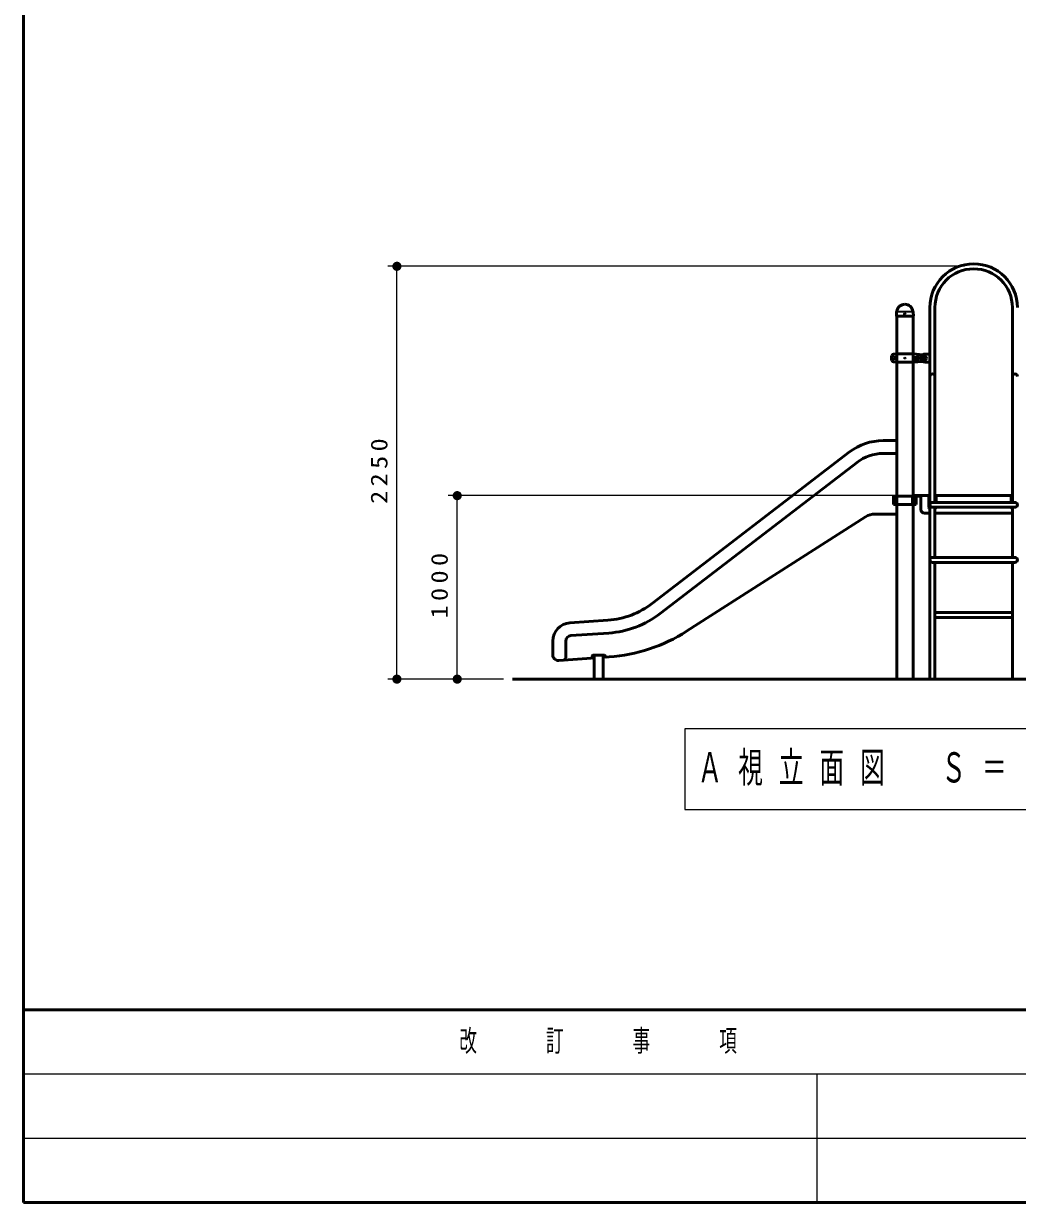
# Model space of a CAD drawing. Units: millimetres on the paper, scale 1:50. Extents: x -365 to 0, y -594 to 257.
# Drawn here: x -365 to -256.6, y -297 to -168.5 of the extents above; entities that cross this region are included whole.
import ezdxf

# ---------------------------------------------------------------- set-up
doc = ezdxf.new("R2010")
doc.units = ezdxf.units.MM
doc.layers.add('LY_1', color=140, linetype='Continuous', lineweight=50)
doc.styles.add('ＭＳ ゴシック', font='')
doc.styles.get('ＭＳ ゴシック').set_extended_font_data('MS Gothic')

# ---------------------------------------------------------------- blocks, each defined once
blk = doc.blocks.new('filled_dot')
at = {"color": 0, "linetype": 'Continuous', "lineweight": -2, "const_width": 1.25}
blk.add_lwpolyline([(-0.625, 0, 1), (0.625, 0, 1)], format="xyb", close=True, dxfattribs=at)

msp = doc.modelspace()

# ---------------------------------------------------------------- linework, layer by layer
at = {"layer": 'LY_1', "color": 7}
for p, q in [((-365, -40), (-365, -297)), ((-217.154, -239.959), (-311.689, -239.959)), ((-365, -276), (0, -276)), ((-365, -297), (0, -297))]:
    msp.add_line(p, q, dxfattribs=at)
at = {"layer": 'LY_1', "color": 7, "lineweight": 13}
for p, q in [((-262.415, -194.959), (-325.297, -194.959)), ((-324.297, -239.959), (-324.297, -194.959)), ((-268.022, -199.948), (-269.808, -199.948)), ((-268.058, -199.878), (-269.769, -199.878)), ((-269.88, -204.774), (-270.25, -204.774)), ((-270.25, -205.143), (-270.25, -204.774)), ((-269.88, -205.143), (-270.25, -205.143)), ((-267.95, -204.774), (-267.58, -204.774)), ((-267.95, -205.143), (-267.58, -205.143)), ((-267.58, -205.143), (-267.58, -204.774)), ((-269.024, -219.959), (-318.719, -219.959)), ((-317.719, -239.959), (-317.719, -219.959)), ((-312.689, -239.959), (-325.297, -239.959)), ((-312.689, -239.959), (-318.719, -239.959)), ((-292.916, -245.368), (-292.916, -254.168)), ((-236.116, -245.368), (-292.916, -245.368)), ((-292.916, -254.168), (-236.116, -254.168)), ((-365, -283), (-238.5, -283)), ((-278.5, -283), (-278.5, -297)), ((-365, -290), (-238.5, -290))]:
    msp.add_line(p, q, dxfattribs=at)
at = {"layer": 'LY_1'}
for p, q in [((-269.844, -200.368), (-269.836, -199.972)), ((-269.844, -200.368), (-269.834, -200.378)), ((-267.996, -200.378), (-269.834, -200.378)), ((-269.811, -199.914), (-269.789, -199.892)), ((-269.806, -239.959), (-269.806, -200.378)), ((-268.019, -199.914), (-268.041, -199.892)), ((-268.024, -239.959), (-268.024, -200.378)), ((-267.996, -200.378), (-267.986, -200.368)), ((-267.986, -200.368), (-267.994, -199.972)), ((-266.187, -239.959), (-266.187, -199.459)), ((-265.643, -220.687), (-265.643, -199.458)), ((-257.187, -220.687), (-257.187, -199.458)), ((-269.835, -204.509), (-270.151, -204.536)), ((-269.835, -205.409), (-270.151, -205.381)), ((-269.835, -204.509), (-267.995, -204.509)), ((-269.835, -205.409), (-267.995, -205.409)), ((-267.995, -204.509), (-266.968, -204.598)), ((-267.995, -205.409), (-266.968, -205.319)), ((-266.715, -204.519), (-266.187, -204.519)), ((-266.715, -205.399), (-266.187, -205.399)), ((-269.806, -213.959), (-271.295, -213.959)), ((-296.443, -231.696), (-274.948, -215.199)), ((-269.806, -215.359), (-271.295, -215.359)), ((-295.591, -232.806), (-274.096, -216.309)), ((-267.679, -220.023), (-270.151, -220.023)), ((-270.151, -220.023), (-270.151, -220.923)), ((-267.679, -220.923), (-270.151, -220.923)), ((-269.985, -220.023), (-269.985, -220.923)), ((-268.08, -220.023), (-268.08, -220.923)), ((-268.024, -219.959), (-266.315, -219.959)), ((-268.024, -220.023), (-267.165, -220.023)), ((-267.893, -220.023), (-267.893, -220.923)), ((-267.834, -220.023), (-267.834, -220.923)), ((-267.679, -220.023), (-267.679, -220.923)), ((-267.165, -220.019), (-267.165, -221.459)), ((-266.315, -219.895), (-266.187, -219.895)), ((-266.315, -221.259), (-266.315, -219.895)), ((-265.915, -220.687), (-261.415, -220.687)), ((-265.515, -219.895), (-265.643, -219.895)), ((-265.515, -220.687), (-265.515, -219.895)), ((-261.415, -219.959), (-265.515, -219.959)), ((-261.415, -219.959), (-257.315, -219.959)), ((-256.915, -220.687), (-261.415, -220.687)), ((-257.315, -219.895), (-257.187, -219.895)), ((-257.315, -220.687), (-257.315, -219.895)), ((-273.203, -222.273), (-292.718, -234.745)), ((-269.806, -221.959), (-272.147, -221.959)), ((-266.765, -221.859), (-266.187, -221.859)), ((-265.915, -221.231), (-261.415, -221.231)), ((-265.643, -226.687), (-265.643, -221.231)), ((-265.643, -221.859), (-261.415, -221.859)), ((-265.515, -221.259), (-265.515, -221.231)), ((-256.915, -221.231), (-261.415, -221.231)), ((-257.187, -221.859), (-261.415, -221.859)), ((-257.315, -221.259), (-257.315, -221.231)), ((-257.187, -226.687), (-257.187, -221.231)), ((-265.915, -226.687), (-261.415, -226.687)), ((-265.915, -227.231), (-261.415, -227.231)), ((-265.643, -239.959), (-265.643, -227.231)), ((-256.915, -226.687), (-261.415, -226.687)), ((-256.915, -227.231), (-261.415, -227.231)), ((-257.187, -239.959), (-257.187, -227.231)), ((-301.295, -233.534), (-305.434, -233.824)), ((-265.643, -232.687), (-261.415, -232.687)), ((-265.643, -233.231), (-261.415, -233.231)), ((-257.187, -232.687), (-261.415, -232.687)), ((-257.187, -233.231), (-261.415, -233.231)), ((-301.197, -234.931), (-305.337, -235.22)), ((-307.295, -235.819), (-307.295, -237.32)), ((-305.895, -235.819), (-305.895, -237.679)), ((-303.088, -237.669), (-306.653, -237.919)), ((-302.995, -237.459), (-302.995, -237.569)), ((-301.695, -237.359), (-302.895, -237.359)), ((-302.795, -237.359), (-302.795, -237.479)), ((-302.795, -237.359), (-302.795, -239.959)), ((-301.795, -237.359), (-301.795, -237.479)), ((-301.795, -237.359), (-301.795, -239.959)), ((-301.155, -237.534), (-301.488, -237.557))]:
    msp.add_line(p, q, dxfattribs=at)
for centre, radius in [((-268.915, -200.218), 0.06), ((-266.715, -204.959), 0.15)]:
    msp.add_circle(centre, radius, dxfattribs=at)
at = {"layer": 'LY_1', "color": 7, "lineweight": 13}
for centre, radius in [((-270.065, -204.959), 0.185), ((-270.065, -204.959), 0.1), ((-268.915, -204.959), 0.1), ((-267.765, -204.959), 0.185), ((-267.765, -204.959), 0.1)]:
    msp.add_circle(centre, radius, dxfattribs=at)
at = {"layer": 'LY_1'}
for centre, radius, start, end in [((-261.415, -199.459), 4.772, 0, 180), ((-261.415, -199.459), 4.228, 0, 180), ((-268.915, -199.959), 0.864, 90, 173.3676), ((-268.915, -199.959), 0.864, 6.6324, 90), ((-269.752, -199.973), 0.084, 135, 178.99605), ((-269.829, -199.852), 0.056, 315, 353.3676), ((-268.001, -199.852), 0.056, 186.6324, 225), ((-268.078, -199.973), 0.084, 1.00395, 45), ((-269.365, -204.959), 1, 163.80375, 196.19625), ((-270.133, -204.735), 0.2, 95, 163.80375), ((-270.133, -205.182), 0.2, 196.19625, 265), ((-267.697, -204.735), 0.2, 16.19625, 85), ((-267.697, -205.182), 0.2, 275, 343.80375), ((-268.465, -204.959), 1, 343.80375, 16.19625), ((-266.715, -204.959), 0.44, 90, 270), ((-265.915, -206.959), 0.272, 0, 180), ((-256.915, -206.959), 0.272, 0, 180), ((-271.295, -219.959), 6, 90, 127.50507), ((-271.295, -219.959), 4.6, 90, 128.24068), ((-267.105, -220.019), 0.06, 90, 180), ((-265.915, -221.069), 0.38, 135.70796, 224.29204), ((-265.915, -220.959), 0.272, 90, 270), ((-256.915, -220.959), 0.272, 270, 90), ((-272.147, -223.959), 2, 90, 122.03145), ((-266.765, -221.459), 0.4, 180, 270), ((-265.915, -220.959), 0.5, 216.8699, 237.04363), ((-265.915, -220.959), 0.5, 302.95637, 323.1301), ((-256.915, -220.959), 0.5, 216.8699, 237.04363), ((-265.915, -226.959), 0.272, 90, 270), ((-256.915, -226.959), 0.272, 270, 90), ((-301.923, -224.556), 9, 274, 307.50507), ((-305.295, -235.819), 2, 94, 180), ((-301.923, -224.556), 10.4, 274, 307.50507), ((-302.411, -219.578), 18, 274, 302.58226), ((-305.295, -235.819), 0.6, 94, 180), ((-306.695, -237.32), 0.6, 180, 274), ((-306.095, -237.679), 0.2, 274, 0), ((-303.095, -237.569), 0.1, 274, 0), ((-302.895, -237.459), 0.1, 90, 180), ((-301.695, -237.459), 0.1, 0, 90), ((-301.495, -237.458), 0.1, 180, 274)]:
    msp.add_arc(centre, radius, start, end, dxfattribs=at)
at = {"layer": 'LY_1', "color": 7, "lineweight": 13}
for centre, start, end in [((-272.44, -204.959), 355.87048, 4.12952), ((-265.39, -204.959), 175.87048, 184.12952)]:
    msp.add_arc(centre, 2.567, start, end, dxfattribs=at)

# ---------------------------------------------------------------- block references
at = {"layer": 'LY_1', "color": 7, "lineweight": 13, "xscale": 0.4, "yscale": 0.4}
for p, rotation in [((-324.297, -194.959), 270), ((-317.719, -219.959), 270), ((-324.297, -239.959), 90), ((-317.719, -239.959), 90)]:
    msp.add_blockref('filled_dot', p, dxfattribs=dict(at, rotation=rotation))

# ---------------------------------------------------------------- texts
at = {"layer": 'LY_1', "color": 7, "char_height": 1.833, "attachment_point": 8, "rotation": 90, "style": 'ＭＳ ゴシック'}
for s, insert in [('\\T1.33;\\W1.15;2250', (-325.297, -217.049)), ('\\T1.33;\\W1.15;1000', (-318.719, -229.537))]:
    msp.add_mtext(s, dxfattribs=dict(at, insert=insert))
at = {"layer": 'LY_1', "color": 7, "style": 'ＭＳ ゴシック'}
for s, insert, char_height, attachment_point in [('\\T1.64;\\W0.6;Ａ視立面図\u3000Ｓ＝１／５０', (-291.516, -249.768), 3.299, 4), ('\\T1.64;\\W0.6;改\u3000\u3000訂\u3000\u3000事\u3000\u3000項', (-301.75, -279.5), 2.346, 5)]:
    msp.add_mtext(s, dxfattribs=dict(at, insert=insert, char_height=char_height, attachment_point=attachment_point))

doc.saveas('drawing.dxf')
